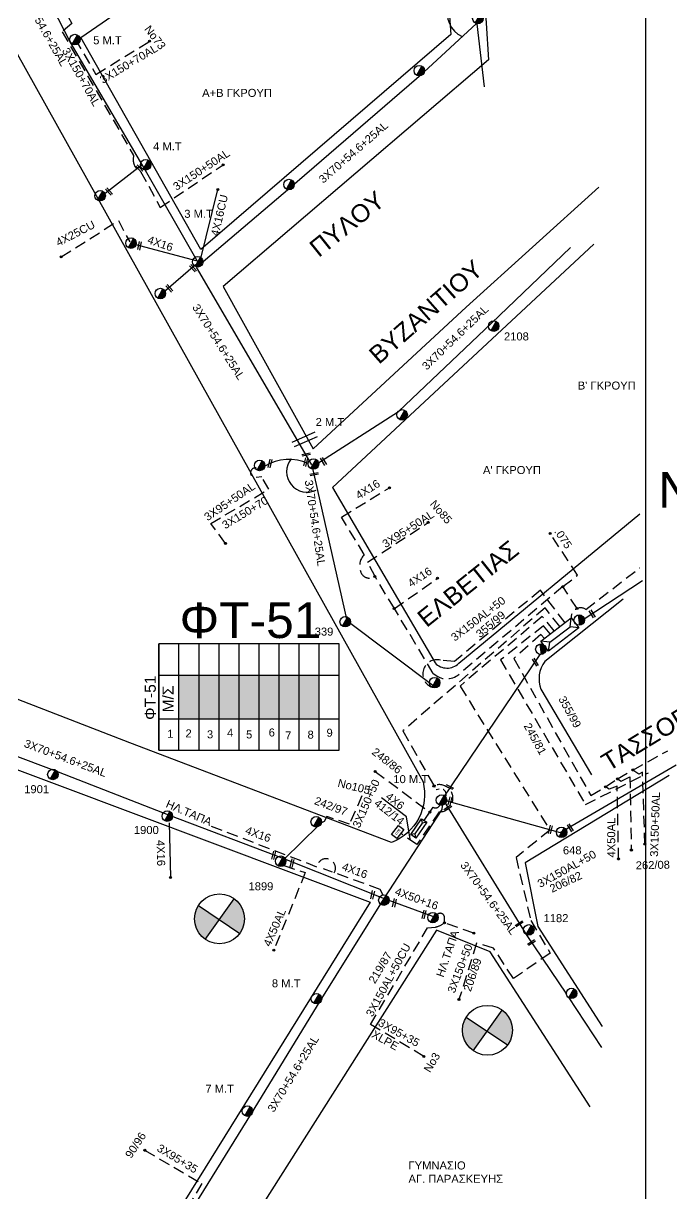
# Model space of a CAD drawing. Header units: millimetres. Extents: x 839 to 3144, y 747 to 1790.
# Drawn here: x 2764.3 to 2910.1, y 1144 to 1407.1 of the extents above; entities that cross this region are included whole.
import ezdxf
from ezdxf.enums import TextEntityAlignment as Align

# ---------------------------------------------------------------- set-up
doc = ezdxf.new("R2010")
doc.units = ezdxf.units.MM
doc.linetypes.add('DASHED', pattern=[19.05, 12.7, -6.35])
for name, color, linetype in [('Pillar OTE', 7, 'Continuous'), ('Ασφαλειοκιβώτια Χ.Τ 9 αναχωρήσεων', 7, 'Continuous'), ('Γέφυρες Εναερίου Δικτύου', 7, 'DASHED'), ('Γυμνά εναέρια ΧΤ (3Φ)   4x16AL', 7, 'Continuous'), ('Γυμνά εναέρια ΧΤ (3Φ)   4x16CU', 7, 'Continuous'), ('Εναέρια παροχή ΧΤ 4x16', 7, 'SYN_LINE'), ('Επιγραφές - Σχήματα', 7, 'Continuous'), ('Καλώδια ΧΤ   3x150+50AL', 7, 'DASHED'), ('Καλώδια ΧΤ   3x150+70AL', 7, 'DASHED'), ('Καλώδια ΧΤ   3x150AL+50CU', 7, 'DASHED'), ('Καλώδια ΧΤ   3x150AL+50XLPE', 7, 'DASHED'), ('Καλώδια ΧΤ   3x95+35CU', 7, 'DASHED'), ('Καλώδια ΧΤ   3x95+50CU', 7, 'DASHED'), ('Καλώδια ΧΤ   4x25CU', 7, 'DASHED'), ('Καλώδια ΧΤ   4x50AL', 7, 'DASHED'), ('Μηχανική τομή', 7, 'Continuous'), ('Στύλος ΦΜ', 7, 'Continuous'), ('Στύλος ΦΜ @ 1', 7, 'Continuous'), ('Συνδέσεις', 7, 'Continuous'), ('Συνεστραμμένα ΧΤ   3x70+54.6+25AL', 7, 'SYN_LINE'), ('Τομή', 7, 'Continuous'), ('Υποσταθμός εναέριος 2 στύλων', 7, 'Continuous'), ('Υποσταθμός πόλεως', 7, 'Continuous'), ('Υπόβαθρο ΔΕΗ', 7, 'Continuous'), ('Υπόγεια Καλώδια Δικτύου ΧΤ   .075', 7, 'DASHED'), ('Υπόγεια Καλώδια Δικτύου ΧΤ   .10', 7, 'DASHED'), ('Υπόγεια καλώδια Παροχών ΧΤ   4x6', 7, 'DASHED')]:
    doc.layers.add(name, color=color, linetype=linetype)
doc.styles.get("Standard").update_dxf_attribs({"font": 'ARIAL.TTF'})
doc.linetypes.add('SYN_LINE', pattern='A,0.5,-0.0001,["/\\/\\/\\/",Standard,S=0.1,R=0,X=0,Y=-0.05],-0.25', length=0.7501)
doc.dimstyles.new('ISO-25', dxfattribs={"dimtxt": 2.5, "dimasz": 2.5, "dimexe": 1.25, "dimexo": 0.625, "dimtad": 1, "dimtxsty": 'Standard', "dimcen": 2.5, "dimadec": 0, "dimazin": 0, "dimtfac": 1, "dimtmove": 0, "dimatfit": 3, "dimfxl": 1, "dimarcsym": 0})

# ---------------------------------------------------------------- blocks, each defined once
blk = doc.blocks.new('ΑΣΦΑΛΕΙΟΚΙΒΩΤΙΟ ΥΠΟΣΤΑΘΜΟΥ 9 ΑΝΑΧΩΡΗΣΕΩΝ')
at = {"layer": 'Ασφαλειοκιβώτια Χ.Τ 9 αναχωρήσεων', "ltscale": 40}
for p, q in [((-23.8, 40.36), (24.02, 40.36)), ((-9.72, 40.36), (-9.72, -40.64)), ((9.94, 40.36), (9.94, -40.64)), ((-23.8, 31.36), (24.02, 31.36)), ((-23.8, 22.36), (24.02, 22.36)), ((-23.8, 13.36), (24.02, 13.36)), ((-23.8, 4.36), (24.02, 4.36)), ((-23.8, -4.64), (24.02, -4.64)), ((-23.8, -13.64), (24.02, -13.64)), ((-23.8, -22.64), (24.02, -22.64)), ((-23.8, -31.64), (24.02, -31.64))]:
    blk.add_line(p, q, dxfattribs=at)
at = {"layer": 'Ασφαλειοκιβώτια Χ.Τ 9 αναχωρήσεων'}
blk.add_lwpolyline([(-23.8, -40.64), (24.02, -40.64), (24.02, 40.36), (-23.8, 40.36)], close=True, dxfattribs=at)
for s, p in [('1', (-18.19, 36.66)), ('2', (-17.99, 28.44)), ('3', (-18.43, 18.79)), ('4', (-17.74, 9.77)), ('5', (-18.47, 1.19)), ('6', (-17.59, -8.98)), ('7', (-18.93, -16.39)), ('8', (-18.55, -26.45)), ('9', (-17.69, -35))]:
    blk.add_text(s, height=3.6, rotation=270, dxfattribs=at).set_placement(p)
at = {"layer": 'Ασφαλειοκιβώτια Χ.Τ 9 αναχωρήσεων', "ltscale": 40}
for tag, height, p in [('ΟΝΟΜΑ', 5, (-0.16, 44.31)), ('ΚΕΙΜΕΝΟ 1', 2, (17.06, 35.59)), ('ΚΕΙΜΕΝΟ 2', 2, (17.06, 26.88)), ('ΚΕΙΜΕΝΟ 3', 2, (17.06, 17.69)), ('ΚΕΙΜΕΝΟ 4', 2, (17.06, 8.71)), ('ΚΕΙΜΕΝΟ 5', 2, (17.06, -0.13)), ('ΚΕΙΜΕΝΟ 6', 2, (17.06, -9.05)), ('ΚΕΙΜΕΝΟ 7', 2, (17.06, -18.13)), ('ΚΕΙΜΕΝΟ 8', 2, (17.06, -26.85)), ('ΚΕΙΜΕΝΟ 9', 2, (17.06, -35.99)), ('ΣΧ', 2, (-0.1, -42.64))]:
    blk.add_attdef(tag, text='', height=height, dxfattribs=at).set_placement(p, align=Align.MIDDLE_CENTER)
blk = doc.blocks.new('ΥΠΑΡΧΩΝ ΤΣΙΜΕΝΤΕΝΙΟΣ ΣΤΥΛΟΣ')
at = {"layer": 'Στύλος ΦΜ'}
blk.add_hatch(color=7, dxfattribs=at).paths.add_polyline_path([(-1.29, -2.28, 0.574793), (2.62, 0, 0.268822), (1.3, 2.27)])
at = {"layer": 'Στύλος ΦΜ', "color": 7}
blk.add_line((-1.29, -2.28), (1.3, 2.27), dxfattribs=at)
blk.add_circle((0, 0), 2.62, dxfattribs=at)
at = {"layer": 'Στύλος ΦΜ', "flags": 4}
for tag, p in [('ΑΡΙΘΜΟΣ', (-4.68, 8.05)), ('ΤΥΠΟΣ', (-4.91, 3.03))]:
    blk.add_attdef(tag, p, '', height=4, dxfattribs=at)
blk = doc.blocks.new('ΤΟΜΗ')
at = {"layer": 'Τομή', "ltscale": 40}
for p, q in [((-5.68, 0), (5.68, 0)), ((5.68, -2.33), (-5.68, -2.33))]:
    blk.add_line(p, q, dxfattribs=at)
blk = doc.blocks.new('ΥΠΟΣΤΑΘΜΟΣ ΕΝΑΕΡΙΟΣ ΕΠΙ 2 ΣΤΥΛΩΝ')
at = {"layer": 'Υποσταθμός εναέριος 2 στύλων', "linetype": 'Continuous'}
for points in [[(-11.97, -2.11, 0.574793), (-8.45, -0.07, 0.268822), (-9.64, 1.98)], [(9.68, -2.15, 0.574793), (13.19, -0.1, 0.268822), (12.01, 1.95)]]:
    blk.add_hatch(color=256, dxfattribs=at).paths.add_polyline_path(points)
for p, q in [((-11.97, -2.11), (-9.64, 1.98)), ((9.68, -2.15), (12.01, 1.95))]:
    blk.add_line(p, q, dxfattribs=at)
for centre in [(-10.81, -0.07), (10.84, -0.1)]:
    blk.add_circle(centre, 2.36, dxfattribs=at)
at = {"layer": 'Υποσταθμός πόλεως', "linetype": 'Continuous', "ltscale": 40}
blk.add_lwpolyline([(-8.57, 2.82), (8.57, 2.82), (8.57, -2.82), (-8.57, -2.82)], close=True, dxfattribs=at)
for points in [[(-5.75, 0), (-8.57, 2.82)], [(-8.57, -2.82), (-5.75, 0)], [(-5.75, 0), (5.75, 0)], [(5.75, 0), (8.57, 2.82)], [(8.57, -2.82), (5.75, 0)]]:
    blk.add_lwpolyline(points, dxfattribs=at)
at = {"layer": 'Υποσταθμός εναέριος 2 στύλων', "ltscale": 40, "flags": 1}
for tag, p in [('ΜΕΤΑΣΧΗΜΑΤΙΣΜΟΣ', (14.09, 2.51)), ('ΙΣΧΥΣ', (14.07, -0.28)), ('ΑΡΙΘΜΟΣ', (14.19, -3))]:
    blk.add_attdef(tag, p, '', height=1.8, dxfattribs=at)
blk = doc.blocks.new('_ΣΥΝΔΕΣΗ')
at = {"layer": 'Συνδέσεις', "linetype": 'SYN_LINE', "ltscale": 40}
blk.add_hatch(color=256, dxfattribs=at).paths.add_polyline_path([(0.5, -0.01, 1), (-0.5, -0.01, 1)])
at = {"layer": 'Συνδέσεις'}
blk.add_circle((0, -0.01), 0.5, dxfattribs=at)
blk = doc.blocks.new('ΜΗΧΑΝΙΚΗ ΤΟΜΗ')
at = {"layer": 'Μηχανική τομή', "ltscale": 40}
for p, q in [((-1.89, 0.78), (1.89, 0.78)), ((1.89, 0), (-1.89, 0))]:
    blk.add_line(p, q, dxfattribs=at)
blk = doc.blocks.new('A$C3F94617C')
at = {"layer": 'Μηχανική τομή', "xscale": 0.5, "yscale": 0.5, "zscale": 0.5}
blk.add_blockref('ΜΗΧΑΝΙΚΗ ΤΟΜΗ', (0.95, 0), dxfattribs=at)
blk = doc.blocks.new('ΥΠΟΣΤΑΘΜΟΣ ΠΟΛΕΩΣ')
at = {"layer": 'Υποσταθμός πόλεως', "linetype": 'Continuous', "ltscale": 40}
blk.add_lwpolyline([(-8.6, 2.8), (8.6, 2.8), (8.6, -2.8), (-8.6, -2.8)], close=True, dxfattribs=at)
for points in [[(-5.8, 0), (-8.6, 2.8)], [(5.8, 0), (8.6, 2.8)], [(-8.6, -2.8), (-5.8, 0)], [(-5.8, 0), (5.8, 0)], [(8.6, -2.8), (5.8, 0)]]:
    blk.add_lwpolyline(points, dxfattribs=at)
at = {"layer": 'Υποσταθμός πόλεως', "linetype": 'SYN_LINE', "ltscale": 40, "flags": 1}
for tag, p in [('ΜΕΤΑΣΧΗΜΑΤΙΣΜΟΣ', (10.6, 2.4)), ('ΙΣΧΥΣ', (10.6, -0.4)), ('ΑΡΙΘΜΟΣ', (10.7, -3.1))]:
    blk.add_attdef(tag, p, '', height=1.8, dxfattribs=at)
blk = doc.blocks.new('TSONTA XT1')
at = {"ltscale": 40}
h = blk.add_hatch(color=256, dxfattribs=at)
h.dxf.hatch_style = 1
h.paths.add_polyline_path([(595.96, 2487.66), (597.07, 2488.77), (595.96, 2489.87), (594.85, 2488.77)])
blk.add_lwpolyline([(594.85, 2488.77), (595.96, 2489.87), (597.07, 2488.77), (595.96, 2487.66)], close=True, dxfattribs=at)
blk = doc.blocks.new('PILLAR ΟΤΕ')
at = {"layer": 'Pillar OTE', "ltscale": 40}
blk.add_lwpolyline([(-3.31, 2.02), (3.39, 2.02), (3.39, -1.99), (-3.31, -1.99)], close=True, dxfattribs=at)
at = {"layer": 'Pillar OTE', "insert": (-1.81, 0.71), "char_height": 1.3575, "width": 109.961, "attachment_point": 1}
blk.add_mtext('{\\fArial|b1|i0|c161|p34;OTE}', dxfattribs=at)

msp = doc.modelspace()

# ---------------------------------------------------------------- hatches: boundary and pattern name
at = {"layer": 'Ασφαλειοκιβώτια Χ.Τ 9 αναχωρήσεων', "ltscale": 0.2}
for color, points in [(30, [(2799.31, 1260.53), (2799.31, 1250.7), (2803.81, 1250.7), (2803.81, 1260.53)]), (2, [(2803.81, 1260.53), (2803.81, 1250.7), (2808.31, 1250.7), (2808.31, 1260.53)]), (151, [(2808.31, 1260.53), (2808.31, 1250.7), (2812.81, 1250.7), (2812.81, 1260.53)]), (173, [(2812.81, 1260.53), (2812.81, 1250.7), (2817.31, 1250.7), (2817.31, 1260.53)]), (1, [(2817.31, 1260.53), (2817.31, 1250.7), (2821.81, 1250.7), (2821.81, 1260.53)]), (133, [(2821.81, 1260.53), (2821.81, 1250.7), (2826.31, 1250.7), (2826.31, 1260.53)]), (6, [(2826.31, 1260.53), (2826.31, 1250.7), (2830.81, 1250.7), (2830.81, 1260.53)])]:
    msp.add_hatch(color=color, dxfattribs=at).paths.add_polyline_path(points)
at = {"layer": 'Επιγραφές - Σχήματα'}
h = msp.add_hatch(color=1, dxfattribs=at)
h.paths.add_polyline_path([(2811.74, 1210.29), (2808.37, 1205.57), (2812.97, 1202.46, 0.158648), (2814.04, 1205.76, 0.239646)])
h.paths.add_polyline_path([(2808.37, 1205.57), (2803.68, 1208.74, 0.140748), (2802.82, 1205.76, 0.245453), (2805.23, 1201.15)])
h = msp.add_hatch(color=1, dxfattribs=at)
h.paths.add_polyline_path([(2871.97, 1185.24), (2868.61, 1180.52), (2873.2, 1177.41, 0.158648), (2874.28, 1180.71, 0.239646)])
h.paths.add_polyline_path([(2868.61, 1180.52), (2863.91, 1183.69, 0.140748), (2863.06, 1180.71, 0.245453), (2865.46, 1176.11)])

# ---------------------------------------------------------------- linework, layer by layer
at = {"layer": 'Γέφυρες Εναερίου Δικτύου', "color": 30, "ltscale": 0.2}
msp.add_lwpolyline([(2885.63, 1280.45), (2862.29, 1260.76, -0.385022), (2856.5, 1260.95), (2847.74, 1275.52), (2843.39, 1282.74), (2843.01, 1282.56, -0.433787), (2840.18, 1283.71, -0.287914), (2840.97, 1287.69), (2835.83, 1296.09)], format="xyb", dxfattribs=at)
for points in [[(2888.82, 1275.53), (2885.63, 1280.45), (2888.96, 1283.04), (2882.78, 1292.4)], [(2890.82, 1275.33), (2902.92, 1284.7)]]:
    msp.add_lwpolyline(points, dxfattribs=at)
at = {"layer": 'Γέφυρες Εναερίου Δικτύου', "color": 30, "linetype": 'Continuous', "ltscale": 0.2}
msp.add_lwpolyline([(2890.46, 1273.19), (2903.52, 1281.84)], dxfattribs=at)
at = {"layer": 'Γέφυρες Εναερίου Δικτύου', "color": 6, "ltscale": 0.2}
msp.add_lwpolyline([(2886.13, 1272.34), (2880.59, 1279.63), (2861.23, 1263.66), (2858.1, 1263.93, 0.949558), (2856.23, 1257.84)], format="xyb", dxfattribs=at)
at = {"layer": 'Γέφυρες Εναερίου Δικτύου', "color": 133, "ltscale": 0.2}
msp.add_lwpolyline([(2882.81, 1269.82), (2881.28, 1271.68), (2871.63, 1263.99), (2890.73, 1231.46), (2904.91, 1238.63)], dxfattribs=at)
at = {"layer": 'Γέφυρες Εναερίου Δικτύου', "color": 173, "ltscale": 0.2}
msp.add_lwpolyline([(2881.52, 1268.83), (2880.67, 1269.72), (2874.61, 1264.3), (2891.91, 1233.49), (2895.22, 1235.44), (2897.91, 1237.21), (2901.4, 1239.23), (2909.23, 1243.57)], dxfattribs=at)
at = {"layer": 'Γέφυρες Εναερίου Δικτύου', "color": 1, "ltscale": 0.2}
for points in [[(2880.8, 1265.62), (2880.86, 1265.7)], [(2840.45, 1233.45), (2837.66, 1227.08), (2832.56, 1228.78), (2831.98, 1227.62), (2831.23, 1227.29)], [(2845.23, 1211.08), (2844.54, 1212.39), (2831.78, 1217.03)]]:
    msp.add_lwpolyline(points, dxfattribs=at)
for points in [[(2834.23, 1216.14, 1.222558), (2830.32, 1217.42), (2806.48, 1226.6)], [(2865.63, 1202.55), (2859.01, 1204.89), (2859.05, 1205.98, 0.799501), (2857.17, 1206.48, 2.869941)]]:
    msp.add_lwpolyline(points, format="xyb", dxfattribs=at)
at = {"layer": 'Γέφυρες Εναερίου Δικτύου', "color": 1, "linetype": 'SYN_LINE', "ltscale": 10}
msp.add_lwpolyline([(2823, 1219.29), (2830.7, 1226.77)], dxfattribs=at)
at = {"layer": 'Γέφυρες Εναερίου Δικτύου', "color": 30, "ltscale": 0.2}
msp.add_arc((2889.63, 1273.55), 2.14, 56.3223, 182.9784, dxfattribs=at)
at = {"layer": 'Γυμνά εναέρια ΧΤ (3Φ)   4x16AL', "color": 27, "ltscale": 0.2}
msp.add_line((2795.85, 1346.66), (2803, 1352.9), dxfattribs=at)
msp.add_lwpolyline([(2789.34, 1357.45), (2803.37, 1353.69)], dxfattribs=at)
at = {"layer": 'Γυμνά εναέρια ΧΤ (3Φ)   4x16CU', "color": 27, "linetype": 'SYN_LINE', "ltscale": 15}
msp.add_lwpolyline([(2804.13, 1353.92), (2808.05, 1369.74)], dxfattribs=at)
at = {"layer": 'Εναέρια παροχή ΧΤ 4x16', "color": 30, "linetype": 'DASHED', "ltscale": 0.2}
for points in [[(2835.83, 1296.09), (2846.66, 1302.7)], [(2847.74, 1275.52), (2857.47, 1282.34)]]:
    msp.add_lwpolyline(points, dxfattribs=at)
at = {"layer": 'Εναέρια παροχή ΧΤ 4x16', "color": 1, "ltscale": 10}
msp.add_lwpolyline([(2797.11, 1227.37), (2797.37, 1215.1)], dxfattribs=at)
at = {"layer": 'Επιγραφές - Σχήματα'}
msp.add_lwpolyline([(875.79, 1777.39), (2904.25, 1777.39), (2904.25, 763.69), (875.79, 763.69)], close=True, dxfattribs=at)
at = {"layer": 'Επιγραφές - Σχήματα', "color": 7, "linetype": 'DASHED', "ltscale": 0.2}
for points in [[(2843.41, 1238.91), (2855.71, 1229.78)], [(2854.43, 1227.86), (2856.43, 1230.86)]]:
    msp.add_lwpolyline(points, dxfattribs=at)
at = {"layer": 'Επιγραφές - Σχήματα', "color": 1}
for points in [[(2805.23, 1201.15), (2811.74, 1210.29)], [(2803.68, 1208.74), (2812.97, 1202.46)], [(2865.46, 1176.11), (2871.97, 1185.24)], [(2863.91, 1183.69), (2873.2, 1177.41)]]:
    msp.add_lwpolyline(points, dxfattribs=at)
for centre in [(2808.43, 1205.76), (2868.67, 1180.71)]:
    msp.add_circle(centre, 5.61, dxfattribs=at)
at = {"layer": 'Επιγραφές - Σχήματα', "linetype": 'Continuous', "ltscale": 0.2}
for centre, radius, start, end in [((2865.65, 1409.54), 6.06, 85.651, 243.5724), ((2828.1, 1306.28), 4.59, 140.7945, 296.6874)]:
    msp.add_arc(centre, radius, start, end, dxfattribs=at)
at = {"layer": 'Επιγραφές - Σχήματα', "color": 7, "linetype": 'DASHED', "ltscale": 0.2}
msp.add_arc((2856.98, 1231.76), 1.06, 238.6328, 346.5826, dxfattribs=at)
at = {"layer": 'Καλώδια ΧΤ   3x150+50AL', "color": 151, "ltscale": 0.2}
msp.add_lwpolyline([(2753.33, 1445.23), (2755.01, 1445.6, -0.483066), (2760.68, 1441, 0.020355), (2760.96, 1431.64), (2775.23, 1407.07), (2773.04, 1405.22), (2789.11, 1377.4), (2789.03, 1376.57, 0.32908), (2790.69, 1373.81), (2795.06, 1365.73), (2809.22, 1375.28)], format="xyb", dxfattribs=at)
msp.add_lwpolyline([(2883.71, 1270.5), (2881, 1273.74), (2862.51, 1258.09), (2882.72, 1225.71), (2875.11, 1219.56), (2878.43, 1205.39), (2882.78, 1198.06), (2874.53, 1192.32), (2870.05, 1199.2), (2866.22, 1200.28), (2862.27, 1187.6)], dxfattribs=at)
at = {"layer": 'Καλώδια ΧΤ   3x150+50AL', "color": 173, "ltscale": 0.2}
for points in [[(2904.09, 1222.58), (2903.54, 1238.78), (2902.69, 1238.29), (2901.4, 1239.23)], [(2897.91, 1237.21), (2898.77, 1236.7), (2900.73, 1237.68), (2901.03, 1221.24)]]:
    msp.add_lwpolyline(points, dxfattribs=at)
at = {"layer": 'Καλώδια ΧΤ   3x150+70AL', "color": 27, "ltscale": 0.2}
msp.add_lwpolyline([(2775.99, 1403.54), (2780.64, 1395.58), (2792.69, 1403.09)], dxfattribs=at)
at = {"layer": 'Καλώδια ΧΤ   3x150+70AL', "color": 6, "ltscale": 0.2}
msp.add_lwpolyline([(2809.77, 1290.19), (2806.44, 1294.63), (2819.55, 1302.37), (2817.91, 1305.15), (2816.67, 1304.97, -1.158922), (2816.67, 1307.16, 0.073612)], format="xyb", dxfattribs=at)
at = {"layer": 'Καλώδια ΧΤ   3x150AL+50CU', "linetype": 'DASHED', "ltscale": 0.2}
msp.add_lwpolyline([(2856.43, 1230.86), (2854.41, 1227.88)], dxfattribs=at)
at = {"layer": 'Καλώδια ΧΤ   3x150AL+50CU', "color": 1, "ltscale": 0.2}
msp.add_lwpolyline([(2854.38, 1174.85), (2842.37, 1182.02), (2855.23, 1203.76), (2856.98, 1203.92, 0.12202), (2859.01, 1204.89, -0.544079)], format="xyb", dxfattribs=at)
at = {"layer": 'Καλώδια ΧΤ   3x95+35CU', "color": 1, "ltscale": 0.2}
msp.add_lwpolyline([(2791.57, 1153.76), (2804.46, 1146.28), (2802.21, 1142.46), (2801.63, 1142.46, 0.611955), (2800.64, 1140.51, 1.231441)], format="xyb", dxfattribs=at)
at = {"layer": 'Καλώδια ΧΤ   3x95+50CU', "color": 30, "ltscale": 0.2}
msp.add_lwpolyline([(2843.39, 1282.74), (2841.71, 1285.94), (2855.38, 1294.91)], dxfattribs=at)
at = {"layer": 'Καλώδια ΧΤ   4x25CU', "color": 27, "ltscale": 0.2}
msp.add_lwpolyline([(2772.82, 1354.59), (2785.67, 1362.74), (2788.22, 1357.96)], dxfattribs=at)
at = {"layer": 'Καλώδια ΧΤ   4x50AL', "color": 173, "ltscale": 0.2}
msp.add_lwpolyline([(2898.16, 1219.22), (2897.85, 1235.6), (2896.08, 1234.93), (2895.22, 1235.44)], dxfattribs=at)
at = {"layer": 'Καλώδια ΧΤ   4x50AL', "color": 1, "ltscale": 0.2}
msp.add_lwpolyline([(2822.86, 1217.76), (2827.7, 1216.17), (2820.66, 1198.72)], dxfattribs=at)
at = {"layer": 'Συνεστραμμένα ΧΤ   3x70+54.6+25AL', "color": 27, "ltscale": 20}
msp.add_lwpolyline([(2803.37, 1353.69), (2791.19, 1375.05), (2774.81, 1402.93), (2756.37, 1438.66)], dxfattribs=at)
at = {"layer": 'Συνεστραμμένα ΧΤ   3x70+54.6+25AL', "color": 30, "ltscale": 20}
msp.add_lwpolyline([(2829.19, 1307.86), (2803.25, 1352.26), (2824.23, 1370.08), (2854.34, 1396.1), (2866.2, 1407.03)], dxfattribs=at)
at = {"layer": 'Συνεστραμμένα ΧΤ   3x70+54.6+25AL', "color": 30, "ltscale": 15}
msp.add_lwpolyline([(2866.32, 1407), (2867.95, 1392.86)], dxfattribs=at)
at = {"layer": 'Συνεστραμμένα ΧΤ   3x70+54.6+25AL', "color": 27, "ltscale": 15}
msp.add_lwpolyline([(2791.04, 1375.32), (2782.04, 1368.32)], dxfattribs=at)
at = {"layer": 'Συνεστραμμένα ΧΤ   3x70+54.6+25AL', "color": 6, "ltscale": 20}
for points in [[(2829.28, 1307.4), (2848.69, 1319.81), (2869.61, 1339.66), (2887.36, 1356.72)], [(2829.28, 1307.4), (2837.09, 1272.85), (2856.7, 1258.09)]]:
    msp.add_lwpolyline(points, dxfattribs=at)
at = {"layer": 'Συνεστραμμένα ΧΤ   3x70+54.6+25AL', "color": 1, "ltscale": 20}
for points in [[(2785.66, 1113.69), (2801.95, 1139.95), (2815.63, 1161.98), (2831.02, 1187.29), (2845.48, 1210.32), (2858.51, 1230.33), (2858.71, 1232.89), (2880.54, 1265.22)], [(2745.46, 1248.83), (2772.11, 1238.79), (2797.29, 1228.98), (2823, 1219.29), (2845.48, 1210.32), (2856.29, 1206.39)]]:
    msp.add_lwpolyline(points, dxfattribs=at)
at = {"layer": 'Συνεστραμμένα ΧΤ   3x70+54.6+25AL', "color": 173, "ltscale": 20}
msp.add_lwpolyline([(2858.68, 1232.54), (2885, 1225.2), (2911.14, 1240.36)], dxfattribs=at)
at = {"layer": 'Συνεστραμμένα ΧΤ   3x70+54.6+25AL', "color": 2, "ltscale": 20}
msp.add_lwpolyline([(2858.68, 1232.54), (2877.38, 1202.26), (2886.42, 1188.84)], dxfattribs=at)
at = {"layer": 'Συνεστραμμένα ΧΤ   3x70+54.6+25AL', "color": 2, "ltscale": 15}
msp.add_lwpolyline([(2886.84, 1188.21), (2894.34, 1176.83)], dxfattribs=at)
at = {"layer": 'Συνεστραμμένα ΧΤ   3x70+54.6+25AL', "color": 6, "ltscale": 10}
msp.add_arc((2824.13, 1298.39), 10.67, 66.4984, 121.1113, dxfattribs=at)
at = {"layer": 'Υπόβαθρο ΔΕΗ'}
for points in [[(2736.79, 1477.03), (2802.31, 1541.41), (2835.24, 1573.06), (2861.5, 1543.48), (2810.71, 1495.44), (2817.7, 1487.57), (2868.61, 1535.48), (2893.84, 1510.34), (2855.91, 1467.23), (2860.42, 1404.56), (2804.23, 1356.24), (2777.21, 1403.9), (2798.37, 1418.51), (2793.16, 1426.35), (2772.7, 1412.44), (2736.79, 1477.03)], [(2921.4, 1476.83), (2898.9, 1502.01), (2878.17, 1479.68), (2864.75, 1464.89), (2868.92, 1398.91), (2809.25, 1347.96), (2829.51, 1311.46), (2863.91, 1343.29), (2893.73, 1370.24)], [(2603.01, 863.79), (2545.47, 902.46), (2544.94, 904.51), (2619.44, 1029.67), (2680.19, 1132.74), (2754.03, 1242.66), (2842.29, 1209.49), (2799.07, 1139.93), (2740.93, 1046.78), (2669.46, 951.09), (2604.99, 865), (2603.01, 863.79)], [(2909.53, 1238.01), (2877.17, 1218.38), (2880.02, 1204.05), (2894.44, 1181.58)], [(2850.46, 1228.68), (2844.86, 1232.96)]]:
    msp.add_lwpolyline(points, dxfattribs=at)
for points in [[(2757.44, 1401.31), (2762.58, 1400.93), (2817.75, 1302.03), (2854.19, 1236.59, -0.3779), (2847.13, 1222.94), (2788.27, 1245.36), (2712.57, 1274.67), (2693.55, 1300.89), (2757.44, 1401.31)], [(2892.57, 1357.46), (2833.84, 1302.71), (2856.89, 1263.31, 0.422534), (2862.21, 1263.23), (2902.98, 1296.84)], [(2899.21, 1277.67), (2881.55, 1263.62, 0.256509), (2880.71, 1257.38), (2892.11, 1238.13)], [(2891.74, 1163.49), (2869.31, 1198.32), (2857.21, 1203.24), (2806.56, 1123.33), (2756.82, 1044.44), (2737.33, 1016.79), (2670.02, 926.9), (2636.87, 881.79, 0.769211), (2639.49, 877.63), (2703.52, 901.81), (2729.08, 912)]]:
    msp.add_lwpolyline(points, format="xyb", dxfattribs=at)
at = {"layer": 'Υπόγεια Καλώδια Δικτύου ΧΤ   .10', "color": 2, "ltscale": 0.2}
msp.add_lwpolyline([(2884.97, 1271.46), (2881.62, 1275.7), (2849.65, 1248.03), (2857.12, 1234.83), (2857.85, 1234.98, -0.78647), (2858.93, 1232.75)], format="xyb", dxfattribs=at)
at = {"layer": 'Υπόγεια καλώδια Παροχών ΧΤ   4x6', "color": 2, "linetype": 'DASHED', "ltscale": 0.2}
msp.add_lwpolyline([(2856.64, 1235.69, -1.235248), (2857.8, 1229.8), (2852.83, 1222.48), (2849.19, 1224.95)], format="xyb", dxfattribs=at)

# ---------------------------------------------------------------- block references
at = {"layer": 'Pillar OTE', "xscale": 0.3749999999999999, "yscale": 0.3749999999999999, "zscale": 0.3749999999999999, "rotation": 52.4171697880311}
msp.add_blockref('PILLAR ΟΤΕ', (2848.49, 1225.28), dxfattribs=at)
at = {"layer": 'Ασφαλειοκιβώτια Χ.Τ 9 αναχωρήσεων', "xscale": 0.5, "yscale": 0.5, "zscale": 0.5, "rotation": 90}
msp.add_blockref('ΑΣΦΑΛΕΙΟΚΙΒΩΤΙΟ ΥΠΟΣΤΑΘΜΟΥ 9 ΑΝΑΧΩΡΗΣΕΩΝ', (2814.99, 1255.56), dxfattribs=at).add_auto_attribs({'ΟΝΟΜΑ': 'ΦΤ-51'})
at = {"layer": 'Επιγραφές - Σχήματα', "ltscale": 0.2}
for p, rotation in [((2789.59, 1375), 312.1220188666697), ((2782.77, 1369.84), 312.1220188666698), ((2790.46, 1358.07), 256.4958005077927), ((2801.65, 1352.61), 312.1220188666698), ((2796.35, 1348.1), 312.1220188666698), ((2828.79, 1310.52), 191.768236313528), ((2819.78, 1309.12), 256.4958005077928), ((2827.84, 1309.42), 256.4958005077926), ((2831.14, 1309.31), 301.5018915683006), ((2830.59, 1306.11), 191.768236313528), ((2891.56, 1275.02), 301.5018915683007), ((2878.77, 1264.16), 301.5018915683007), ((2861.08, 1235.18), 155.5437748856197), ((2860.45, 1231.38), 212.7616329988719), ((2860.3, 1233.23), 256.4953918936764), ((2882.86, 1226.8), 256.4953918936764), ((2886.65, 1226.93), 301.5018915683007), ((2820.64, 1221.02), 256.4958005077929), ((2824.76, 1219.23), 256.4958005077929), ((2842.86, 1212.11), 256.4958005077928), ((2847.8, 1210.31), 256.4958005077928), ((2854.44, 1207.71), 256.495800507793), ((2876.53, 1205.33), 212.7616329988719), ((2879.27, 1201.11), 212.7616329988719)]:
    msp.add_blockref('A$C3F94617C', p, dxfattribs=dict(at, rotation=rotation))
at = {"layer": 'Στύλος ΦΜ @ 1', "ltscale": 40, "xscale": 0.4499999999998181, "yscale": 0.4499999999998181, "zscale": 0.4499999999998181}
for p in [(2866.52, 1408.17), (2853.34, 1396.46), (2824.04, 1370.86), (2781.57, 1368.34), (2788.52, 1357.69), (2795.12, 1346.35), (2849.48, 1319.08), (2817.45, 1307.69), (2856.81, 1258.86), (2830.17, 1227.59), (2845.39, 1209.98), (2856.42, 1206.05), (2887.58, 1189)]:
    msp.add_blockref('ΥΠΑΡΧΩΝ ΤΣΙΜΕΝΤΕΝΙΟΣ ΣΤΥΛΟΣ', p, dxfattribs=at)
at = {"layer": 'Στύλος ΦΜ @ 1', "ltscale": 40}
ref = msp.add_blockref('ΥΠΑΡΧΩΝ ΤΣΙΜΕΝΤΕΝΙΟΣ ΣΤΥΛΟΣ', (2775.89, 1403.46), dxfattribs=dict(at, xscale=0.4499999999998181, yscale=0.4499999999998181, zscale=0.4499999999998181))
ref.add_attrib('ΤΥΠΟΣ', '5 M.T', (2780.01, 1402.39), dxfattribs={"layer": 'Στύλος ΦΜ', "height": 1.8, "flags": 4})
ref = msp.add_blockref('ΥΠΑΡΧΩΝ ΤΣΙΜΕΝΤΕΝΙΟΣ ΣΤΥΛΟΣ', (2791.82, 1375.29), dxfattribs=dict(at, xscale=0.4499999999998181, yscale=0.4499999999998181, zscale=0.4499999999998181))
ref.add_attrib('ΤΥΠΟΣ', '4 M.T', (2793.49, 1378.53), dxfattribs={"layer": 'Στύλος ΦΜ', "height": 1.8, "flags": 4})
ref = msp.add_blockref('ΥΠΑΡΧΩΝ ΤΣΙΜΕΝΤΕΝΙΟΣ ΣΤΥΛΟΣ', (2803.54, 1353.48), dxfattribs=dict(at, xscale=0.4499999999998181, yscale=0.4499999999998181, zscale=0.4499999999998181))
ref.add_attrib('ΤΥΠΟΣ', '3 M.T', (2800.5, 1363.38), dxfattribs={"layer": 'Στύλος ΦΜ', "height": 1.8, "flags": 4})
ref = msp.add_blockref('ΥΠΑΡΧΩΝ ΤΣΙΜΕΝΤΕΝΙΟΣ ΣΤΥΛΟΣ', (2870.08, 1339.03), dxfattribs=dict(at, xscale=0.4499999999998181, yscale=0.4499999999998181, zscale=0.4499999999998181))
ref.add_attrib('ΑΡΙΘΜΟΣ', '2108', (2872.39, 1335.81), dxfattribs={"layer": 'Στύλος ΦΜ', "height": 1.8, "flags": 4})
ref = msp.add_blockref('ΥΠΑΡΧΩΝ ΤΣΙΜΕΝΤΕΝΙΟΣ ΣΤΥΛΟΣ', (2829.55, 1308.03), dxfattribs=dict(at, xscale=0.4499999999998181, yscale=0.4499999999998181, zscale=0.4499999999998181))
ref.add_attrib('ΤΥΠΟΣ', '2 M.T', (2830.04, 1316.57), dxfattribs={"layer": 'Στύλος ΦΜ', "height": 1.8, "flags": 4})
ref = msp.add_blockref('ΥΠΑΡΧΩΝ ΤΣΙΜΕΝΤΕΝΙΟΣ ΣΤΥΛΟΣ', (2836.69, 1272.56), dxfattribs=dict(at, xscale=0.4499999999998181, yscale=0.4499999999998181, zscale=0.4499999999998181))
ref.add_attrib('ΑΡΙΘΜΟΣ', '339', (2829.83, 1269.45), dxfattribs={"layer": 'Στύλος ΦΜ', "height": 1.8, "flags": 4})
ref = msp.add_blockref('ΥΠΑΡΧΩΝ ΤΣΙΜΕΝΤΕΝΙΟΣ ΣΤΥΛΟΣ', (2770.94, 1238.23), dxfattribs=dict(at, xscale=0.4499999999998181, yscale=0.4499999999998181, zscale=0.4499999999998181))
ref.add_attrib('ΤΥΠΟΣ', '1901', (2764.5, 1234.02), dxfattribs={"layer": 'Στύλος ΦΜ', "height": 1.8, "flags": 4})
ref = msp.add_blockref('ΥΠΑΡΧΩΝ ΤΣΙΜΕΝΤΕΝΙΟΣ ΣΤΥΛΟΣ', (2858.34, 1232.45), dxfattribs=dict(at, xscale=0.4499999999998181, yscale=0.4499999999998181, zscale=0.4499999999998181))
ref.add_attrib('ΤΥΠΟΣ', '10 M.T', (2847.51, 1236.28), dxfattribs={"layer": 'Στύλος ΦΜ', "height": 1.8, "flags": 4})
ref = msp.add_blockref('ΥΠΑΡΧΩΝ ΤΣΙΜΕΝΤΕΝΙΟΣ ΣΤΥΛΟΣ', (2796.68, 1228.86), dxfattribs=dict(at, xscale=0.4499999999998181, yscale=0.4499999999998181, zscale=0.4499999999998181))
ref.add_attrib('ΑΡΙΘΜΟΣ', '1900', (2789.17, 1224.84), dxfattribs={"layer": 'Στύλος ΦΜ', "height": 1.8, "flags": 4})
ref = msp.add_blockref('ΥΠΑΡΧΩΝ ΤΣΙΜΕΝΤΕΝΙΟΣ ΣΤΥΛΟΣ', (2885.35, 1225.22), dxfattribs=dict(at, xscale=0.4499999999998181, yscale=0.4499999999998181, zscale=0.4499999999998181))
ref.add_attrib('ΑΡΙΘΜΟΣ', '648', (2885.64, 1220.28), dxfattribs={"layer": 'Στύλος ΦΜ', "height": 1.8, "flags": 4})
ref = msp.add_blockref('ΥΠΑΡΧΩΝ ΤΣΙΜΕΝΤΕΝΙΟΣ ΣΤΥΛΟΣ', (2822.18, 1218.72), dxfattribs=dict(at, xscale=0.4499999999998181, yscale=0.4499999999998181, zscale=0.4499999999998181))
ref.add_attrib('ΤΥΠΟΣ', '1899', (2814.94, 1212.19), dxfattribs={"layer": 'Στύλος ΦΜ', "height": 1.8, "flags": 4})
ref = msp.add_blockref('ΥΠΑΡΧΩΝ ΤΣΙΜΕΝΤΕΝΙΟΣ ΣΤΥΛΟΣ', (2877.97, 1203.28), dxfattribs=dict(at, xscale=0.4499999999998181, yscale=0.4499999999998181, zscale=0.4499999999998181))
ref.add_attrib('ΑΡΙΘΜΟΣ', '1182', (2881.29, 1205.02), dxfattribs={"layer": 'Στύλος ΦΜ', "height": 1.8, "flags": 4})
ref = msp.add_blockref('ΥΠΑΡΧΩΝ ΤΣΙΜΕΝΤΕΝΙΟΣ ΣΤΥΛΟΣ', (2830.22, 1187.81), dxfattribs=dict(at, xscale=0.4499999999998181, yscale=0.4499999999998181, zscale=0.4499999999998181))
ref.add_attrib('ΤΥΠΟΣ', '8 M.T', (2820.2, 1190.37), dxfattribs={"layer": 'Στύλος ΦΜ', "height": 1.8, "flags": 4})
ref = msp.add_blockref('ΥΠΑΡΧΩΝ ΤΣΙΜΕΝΤΕΝΙΟΣ ΣΤΥΛΟΣ', (2814.71, 1162.54), dxfattribs=dict(at, xscale=0.4499999999998181, yscale=0.4499999999998181, zscale=0.4499999999998181))
ref.add_attrib('ΤΥΠΟΣ', '7 M.T', (2805.25, 1166.67), dxfattribs={"layer": 'Στύλος ΦΜ', "height": 1.8, "flags": 4})
at = {"layer": 'Συνδέσεις', "xscale": 0.4500000000000455, "yscale": 0.4500000000000455, "zscale": 0.4500000000000455}
for p in [(2792.69, 1403.1), (2809.22, 1375.28), (2808.06, 1369.74), (2772.82, 1354.6), (2846.63, 1302.7), (2855.35, 1294.91), (2882.78, 1292.41), (2809.78, 1290.19), (2843.37, 1282.73), (2857.44, 1282.34), (2885.64, 1280.45), (2847.71, 1275.51), (2888.83, 1275.54), (2901.4, 1239.24), (2843.41, 1238.92), (2897.91, 1237.22), (2895.22, 1235.45), (2855.71, 1229.79), (2901.04, 1221.24), (2904.09, 1222.59), (2898.16, 1219.23), (2797.42, 1215.07), (2859.01, 1204.89), (2865.63, 1202.56), (2820.66, 1198.73), (2862.27, 1187.61), (2854.38, 1174.85), (2791.62, 1153.73)]:
    msp.add_blockref('_ΣΥΝΔΕΣΗ', p, dxfattribs=at)
at = {"layer": 'Συνδέσεις', "xscale": 0.2837494080231113, "yscale": 0.2837494080231113, "zscale": 0.2837494080231113, "rotation": 30.55456692040887}
msp.add_blockref('TSONTA XT1', (3070.04, 541.53), dxfattribs=at)
at = {"layer": 'Τομή', "xscale": 0.5000000000000018, "yscale": 0.5000000000000018, "zscale": 0.5000000000000018, "rotation": 23.56707031572872}
msp.add_blockref('ΤΟΜΗ', (2827.33, 1314.1), dxfattribs=at)
at = {"layer": 'Υποσταθμός εναέριος 2 στύλων', "xscale": 0.5000000000000809, "yscale": 0.5000000000000809, "zscale": 0.5000000000000809, "rotation": 37.31114714718478}
msp.add_blockref('ΥΠΟΣΤΑΘΜΟΣ ΕΝΑΕΡΙΟΣ ΕΠΙ 2 ΣΤΥΛΩΝ', (2884.97, 1269.69), dxfattribs=at)
at = {"layer": 'Υποσταθμός πόλεως', "xscale": 0.2499999999999643, "yscale": 0.2499999999999643, "zscale": 0.2499999999999643, "rotation": 55.82033453398448}
msp.add_blockref('ΥΠΟΣΤΑΘΜΟΣ ΠΟΛΕΩΣ', (2853.22, 1226.09), dxfattribs=at)

# ---------------------------------------------------------------- texts
at = {"layer": 'Γυμνά εναέρια ΧΤ (3Φ)   4x16AL', "ltscale": 0.2}
msp.add_text('4X16', height=1.8, rotation=340.8379, dxfattribs=at).set_placement((2795.11, 1357.61), align=Align.MIDDLE)
at = {"layer": 'Γυμνά εναέρια ΧΤ (3Φ)   4x16CU', "ltscale": 0.2}
msp.add_text('4X16CU', height=1.8, rotation=76.8497, dxfattribs=at).set_placement((2808.39, 1363.93), align=Align.MIDDLE)
at = {"layer": 'Εναέρια παροχή ΧΤ 4x16', "ltscale": 20}
for s, rotation, p in [('4X16', 32.2041, (2841.76, 1302.33)), ('4X16', 33.6649, (2853.45, 1282.59)), ('4X16', 339.9554, (2817.12, 1224.8)), ('4X16', 271.3985, (2795.24, 1220.57)), ('4X16', 339.9554, (2838.85, 1216.64)), ('4X50+16', 339.9554, (2852.77, 1210.33))]:
    msp.add_text(s, height=1.8, rotation=rotation, dxfattribs=at).set_placement(p, align=Align.MIDDLE)
at = {"layer": 'Επιγραφές - Σχήματα', "ltscale": 0.2, "attachment_point": 1}
for s, insert, char_height, width, rotation in [('Νο73', (2792.83, 1406.86), 1.8, 12.3266, 307.47), ('ΠΥΛΟΥ', (2828.22, 1357.45), 4, 40.7394, 38.716), ('ΒΥΖΑΝΤΙΟΥ', (2841.62, 1333.29), 4, 40.7394, 41.3631), ('Νο85', (2856.98, 1300.12), 1.8, 12.3266, 310.4688), ('ΕΛΒΕΤΙΑΣ', (2852.48, 1274.24), 4, 40.7394, 38.716), ('355/99', (2865.87, 1270.2), 1.8, 12.3266, 40.3735), ('ΤΑΣΣΟΠΟΥΛΟΥ', (2893.82, 1242.24), 4, 40.7394, 31.3559), ('Μ/Σ', (2795.61, 1252.18), 2.5, 7.8698, 90), ('355/99', (2886.15, 1256.09), 1.8, 12.3266, 298.8624), ('245/81', (2878.34, 1250.03), 1.8, 12.3266, 298.8624), ('248/86', (2843.6, 1244.38), 1.8, 12.3266, 322.0658), ('Νο105', (2835.29, 1237.26), 1.8, 12.3266, 346.1592), ('3Χ150+50', (2838.26, 1226.76), 1.8, 12.3266, 66.3628), ('ΗΛ.ΤΑΠΑ', (2796.9, 1232.59), 1.8, 12.3266, 336.6697), ('242/97', (2830.21, 1233.29), 1.8, 12.3266, 339.4877), ('412/14', (2844.14, 1232.85), 1.8, 12.3266, 322.0658), ('4Χ6', (2846.69, 1234.36), 1.8, 12.3266, 322.0658), ('262/08', (2902, 1218.68), 1.8, 12.3266, 1.3192), ('206/82', (2882.42, 1213.23), 1.8, 12.3266, 25.2866), ('ΗΛ.ΤΑΠΑ', (2857.08, 1193.07), 1.8, 12.3266, 71.0738), ('219/87', (2841.82, 1191.97), 1.8, 9.756, 59), ('206/89', (2863.21, 1189.85), 1.8, 12.3266, 71.0738), ('3Χ95+35\\PXLPE', (2844.79, 1183.44), 1.8, 12.3266, 330.7797), ('Νο3', (2854.22, 1171.98), 1.8, 9.756, 59), ('90/96', (2787.06, 1152.76), 1.8, 12.3266, 56.6756)]:
    msp.add_mtext(s, dxfattribs=dict(at, insert=insert, char_height=char_height, width=width, rotation=rotation))
at = {"layer": 'Επιγραφές - Σχήματα', "color": 1, "linetype": 'Continuous', "ltscale": 0.2, "char_height": 1.8, "attachment_point": 1}
for s, insert, width in [('Α+Β ΓΚΡΟΥΠ', (2804.51, 1392.36), 22.3453), ("Β' ΓΚΡΟΥΠ", (2888.98, 1326.56), 14.8556), ("Α' ΓΚΡΟΥΠ", (2867.67, 1307.57), 14.8556), ('ΓΥΜΝΑΣΙΟ \\PΑΓ. ΠΑΡΑΣΚΕΥΗΣ', (2850.92, 1151.22), 24.5807)]:
    msp.add_mtext(s, dxfattribs=dict(at, insert=insert, width=width))
at = {"layer": 'Επιγραφές - Σχήματα', "ltscale": 0.2, "char_height": 8, "width": 39.9345, "attachment_point": 1}
for s, insert in [('Νο14', (2907.08, 1306.2)), ('ΦΤ-51', (2799.44, 1276.9))]:
    msp.add_mtext(s, dxfattribs=dict(at, insert=insert))
at = {"layer": 'Καλώδια ΧΤ   3x150+50AL', "ltscale": 0.2}
for s, rotation, p in [('3X150+50AL', 33.2364, (2804.34, 1374.18)), ('3X150+50AL', 88.1508, (2906.36, 1227.02)), ('3X150AL+50', 28.7954, (2886.5, 1217.01)), ('3X150+50', 69.1734, (2862.49, 1194.61))]:
    msp.add_text(s, height=1.8, rotation=rotation, dxfattribs=at).set_placement(p, align=Align.MIDDLE)
at = {"layer": 'Καλώδια ΧΤ   3x150+70AL', "ltscale": 0.2}
for s, rotation, p in [('3X150+70AL', 299.5859, (2777.31, 1395.05)), ('3X150+70AL', 30.9533, (2788, 1398)), ('3X95+50AL', 34.3734, (2810.69, 1299.61)), ('3X150+70', 31.2277, (2814.16, 1297.08))]:
    msp.add_text(s, height=1.8, rotation=rotation, dxfattribs=at).set_placement(p, align=Align.MIDDLE)
at = {"layer": 'Καλώδια ΧΤ   3x150AL+50CU', "ltscale": 0.2}
msp.add_text('3X150AL+50CU', height=1.8, rotation=61.5769, dxfattribs=at).set_placement((2846.37, 1192.03), align=Align.MIDDLE)
at = {"layer": 'Καλώδια ΧΤ   3x150AL+50XLPE', "ltscale": 0.2}
msp.add_text('3X150AL+50', height=1.8, rotation=37.4868, dxfattribs=at).set_placement((2866.58, 1273.23), align=Align.MIDDLE)
at = {"layer": 'Καλώδια ΧΤ   3x95+35CU', "ltscale": 0.2}
msp.add_text('3X95+35', height=1.8, rotation=328.8511, dxfattribs=at).set_placement((2798.97, 1151.86), align=Align.MIDDLE)
at = {"layer": 'Καλώδια ΧΤ   3x95+50CU', "ltscale": 0.2}
msp.add_text('3X95+50AL', height=1.8, rotation=32.8195, dxfattribs=at).set_placement((2850.83, 1293.42), align=Align.MIDDLE)
at = {"layer": 'Καλώδια ΧΤ   4x25CU', "ltscale": 0.2}
msp.add_text('4X25CU', height=1.8, rotation=27.346, dxfattribs=at).set_placement((2776.01, 1359.88), align=Align.MIDDLE)
at = {"layer": 'Καλώδια ΧΤ   4x50AL', "ltscale": 0.2}
for rotation, p in [(90, (2896.51, 1224.03)), (66.3506, (2820.8, 1203.82))]:
    msp.add_text('4X50AL', height=1.8, rotation=rotation, dxfattribs=at).set_placement(p, align=Align.MIDDLE)
at = {"layer": 'Συνεστραμμένα ΧΤ   3x70+54.6+25AL', "ltscale": 20}
for rotation, p in [(299.6826, (2768.77, 1406.21)), (41.0094, (2838.52, 1378.12)), (302.3548, (2808.2, 1335.49)), (44.0634, (2861.42, 1336.46)), (278.604, (2829.93, 1294.76)), (339.4754, (2773.78, 1241.9)), (306.1242, (2868.97, 1210.43)), (58.4467, (2824.99, 1170.94))]:
    msp.add_text('3X70+54.6+25AL', height=1.8, rotation=rotation, dxfattribs=at).set_placement(p, align=Align.MIDDLE)
at = {"layer": 'Υπόγεια Καλώδια Δικτύου ΧΤ   .075', "ltscale": 0.2}
msp.add_text('.075', height=1.8, rotation=303.7152, dxfattribs=at).set_placement((2885.72, 1291.31), align=Align.MIDDLE)

# ---------------------------------------------------------------- leaders
at = {"layer": 'Επιγραφές - Σχήματα', "ltscale": 40}
msp.add_leader([(2851.31, 1223.71), (2850.46, 1228.68)], dimstyle='ISO-25', override={"dimasz": 1, "dimtad": 0}, dxfattribs=at)

doc.saveas('drawing.dxf')
